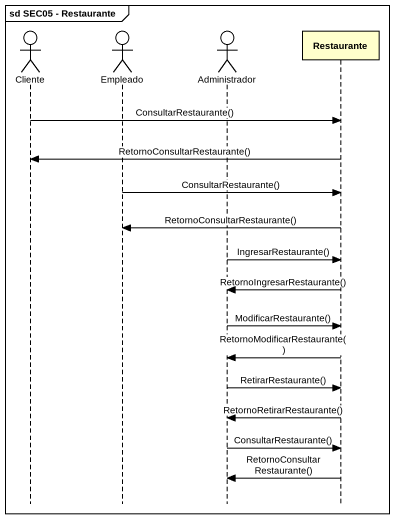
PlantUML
@startuml
mainframe sd SEC05 - Restaurante
hide footbox
actor Cliente
actor Empleado
actor Administrador
participant Restaurante

Cliente -> Restaurante : ConsultarRestaurante()
Restaurante -> Cliente : RetornoConsultarRestaurante()
Empleado -> Restaurante : ConsultarRestaurante()
Restaurante -> Empleado : RetornoConsultarRestaurante()
Administrador -> Restaurante : IngresarRestaurante()
Restaurante -> Administrador : RetornoIngresarRestaurante()
Administrador -> Restaurante : ModificarRestaurante()
Restaurante -> Administrador : RetornoModificarRestaurante()
Administrador -> Restaurante : RetirarRestaurante()
Restaurante -> Administrador : RetornoRetirarRestaurante()
Administrador -> Restaurante : ConsultarRestaurante()
Restaurante -> Administrador : RetornoConsultarRestaurante()
@enduml
